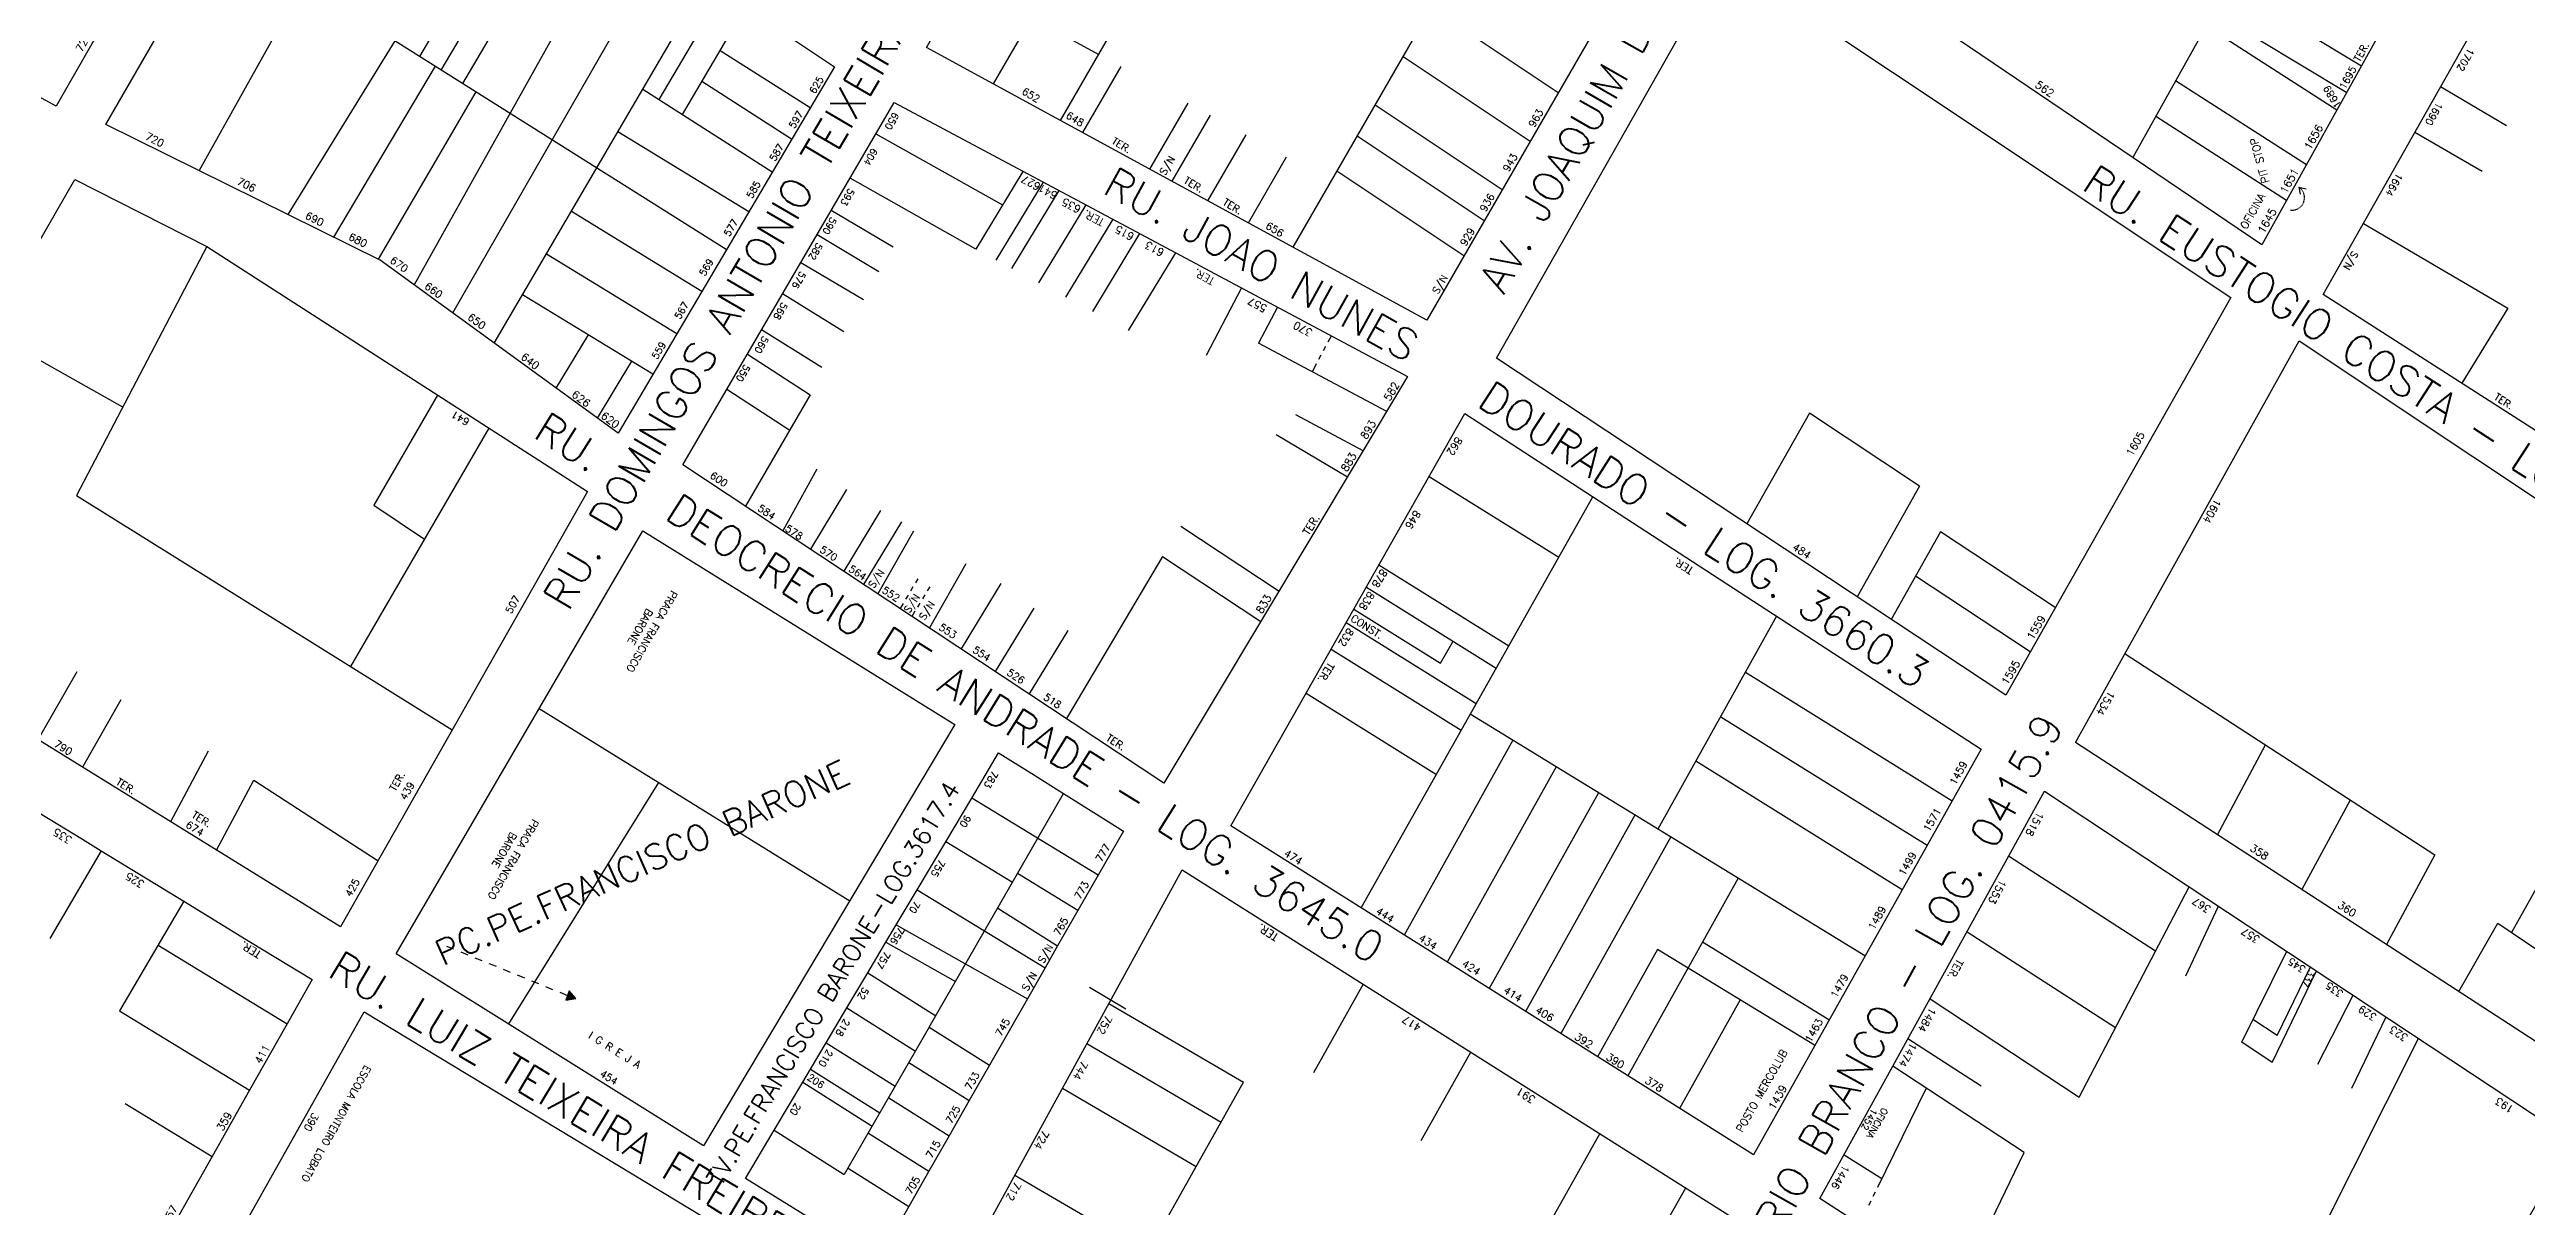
# Model space of a CAD drawing. Extents: x 714896 to 749292, y 8417558 to 8447149.
# Drawn here: x 740126.6 to 740613.6, y 8427465.9 to 8427693.3 of the extents above; entities that cross this region are included whole.
import ezdxf

# ---------------------------------------------------------------- set-up
doc = ezdxf.new("R2010")
doc.units = 0
doc.header["$MEASUREMENT"] = 0
doc.linetypes.add('ACAD_ISO03W100', pattern=[30, 12, -18])
for name, color, linetype in [('LOTE', 7, 'CONTINUOUS'), ('NUM-PORTA', 7, 'CONTINUOUS'), ('QUADRA', 6, 'CONTINUOUS'), ('TEXTO', 7, 'CONTINUOUS'), ('TEXTODERUA', 3, 'CONTINUOUS')]:
    doc.layers.add(name, color=color, linetype=linetype)
doc.styles.add('ROMANS', font='ROMANS.SHX', dxfattribs={"height": 1.5})

msp = doc.modelspace()

# ---------------------------------------------------------------- hatches: boundary and pattern name
at = {"layer": 'LOTE', "linetype": 'CONTINUOUS'}
msp.add_hatch(color=7, dxfattribs=at).paths.add_polyline_path([(740228.74, 8427508.25), (740228.09, 8427506.42), (740230.06, 8427506.74)])

# ---------------------------------------------------------------- linework, layer by layer
at = {"layer": 'LOTE', "color": 7}
for p, q in [((740579.44, 8427749.48, 540.45), (740536.17, 8427672.09, 530.91)), ((740199.37, 8427691.94, 526.1), (740221.51, 8427729.56, 528.57)), ((740576.31, 8427681.41, 532.94), (740500.85, 8427729.92, 540.87)), ((740203.59, 8427689.28, 526.11), (740225.67, 8427726.78, 528.57)), ((740207.82, 8427686.62, 526.12), (740229.83, 8427724.01, 528.57)), ((740259.63, 8427653.99, 524.36), (740159.77, 8427716.88, 527.43)), ((740238.15, 8427718.46, 528.57), (740198.24, 8427647.05, 527.79)), ((740246.7, 8427712.76, 528.57), (740205.83, 8427641.52, 527.81)), ((740176.55, 8427706.31, 526.91), (740155.99, 8427669.55, 527.96)), ((740213.97, 8427635.6, 527.83), (740255.66, 8427706.78, 528.57)), ((740555.05, 8427705.83, 537.78), (740581.17, 8427690.15, 532.94)), ((740246.44, 8427683.47, 526.7), (740258.92, 8427704.6, 528.57)), ((740250.99, 8427680.56, 525.51), (740263.42, 8427701.6, 527.37)), ((740552.14, 8427700.59, 537.78), (740578.25, 8427684.91, 532.94)), ((740194.45, 8427695.04, 526.27), (740173.42, 8427660.92, 527.89)), ((740258.4, 8427693.11, 526.73), (740276.11, 8427681.91, 524.36)), ((740202.41, 8427690.03, 526.33), (740182.41, 8427656.46, 527.84)), ((740243.21, 8427685.52, 526.33), (740268.66, 8427669.29, 524.36)), ((740254.84, 8427687.08, 526.42), (740272.46, 8427675.74, 524.36)), ((740570.33, 8427670.63), (740544.6, 8427687.16, 2.7)), ((740609.64, 8427678.33, 534.74), (740596.69, 8427686.02, 535.59)), ((740210.4, 8427685, 526.3), (740191.16, 8427652.11, 527.77)), ((740238.33, 8427677.19, 526.64), (740264.07, 8427661.51, 524.36)), ((740289.05, 8427676.75, 522.85), (740313.92, 8427662.79, 523.2)), ((740566.43, 8427663.64), (740540.7, 8427680.18, 2.7)), ((740604.89, 8427669.34, 534.55), (740591.61, 8427677.03, 535.59)), ((740308.67, 8427654.06, 523), (740283.96, 8427668.01, 522.85)), ((740317.96, 8427669.38, 523.53), (740308.67, 8427654.06, 523)), ((740321.93, 8427667.27, 23.54), (740312.64, 8427651.94, 23.01)), ((740229.19, 8427661.58, 526.6), (740254.8, 8427645.79, 524.36)), ((740292.43, 8427654.46, 522.92), (740280.27, 8427661.69, 522.85)), ((740325.02, 8427665.62, 523.53), (740315.73, 8427650.29, 523)), ((740330.32, 8427662.79, 523.53), (740321.02, 8427647.47, 523)), ((740289.64, 8427649.63, 522.88), (740277.49, 8427656.92, 522.85)), ((740335.61, 8427659.97, 523.53), (740326.32, 8427644.65, 523)), ((740340.9, 8427657.15, 523.53), (740331.61, 8427641.82, 523)), ((740581.51, 8427659.13, 535.59), (740609.92, 8427642.48, 533.37)), ((740157.48, 8427654.58, 529.03), (740131.89, 8427605.68, 528.97)), ((740224.25, 8427653.14, 526.73), (740249.89, 8427637.47, 524.36)), ((740286.64, 8427644.09, 522.85), (740274.28, 8427651.41, 522.85)), ((740347.96, 8427653.38, 523.53), (740338.67, 8427638.06, 523)), ((740219.57, 8427645.16, 527.04), (740245.21, 8427629.55, 524.36)), ((740282.75, 8427637.83, 522.83), (740270.69, 8427645.27, 522.85)), ((740360.96, 8427646.45, 523.19), (740353.96, 8427633.18, 521.94)), ((740368.02, 8427642.68), (740364.29, 8427635.62)), ((740609.92, 8427642.48, 533.37), (740600.9, 8427627.71, 531.53)), ((740141.01, 8427622.99, 528.82), (740114.39, 8427637.99, 527.21)), ((740226.21, 8427626.72, 527.37), (740232.57, 8427637.24, 526.71)), ((740278.39, 8427630.8, 522.81), (740266.57, 8427638.2, 522.85)), ((740377.98, 8427635.88, 522.94), (740378.6, 8427637.04, 523.19)), ((740234.29, 8427620.84), (740241.08, 8427632.06, -0.7)), ((740263.79, 8427633.44, 522.85), (740276.14, 8427625.41, 522.8)), ((740376.15, 8427632.43, 522.46), (740376.6, 8427633.3, 522.56)), ((740377.06, 8427634.16, 522.67), (740377.52, 8427635.02, 522.79)), ((740374.86, 8427629.98, 522.23), (740375.69, 8427631.57, 522.37)), ((740202.85, 8427625.39, 528.72), (740190.31, 8427603.77, 529.08)), ((740259.76, 8427626.53, 522.85), (740272.12, 8427618.5, 522.8)), ((740276.14, 8427625.41, 522.8), (740263.41, 8427603.53, 522.85)), ((740212.94, 8427618.89, 528.72), (740185.77, 8427572.03, 529.5)), ((740367.77, 8427617.65, 524.32), (740381.78, 8427609.31, 523.19)), ((740472.59, 8427621.84), (740460.32, 8427600.06)), ((740494.27, 8427607.5), (740472.59, 8427621.84)), ((740277.44, 8427610.84, 522.78), (740270.73, 8427598.69, 522.85)), ((740397.83, 8427609.38), (740423.3, 8427593.51, 587.98)), ((740131.89, 8427605.68, 528.97), (740205.73, 8427559.57, 528.86)), ((740190.31, 8427603.77, 528.72), (740200.27, 8427597.05, 528.68)), ((740283.29, 8427606.81, 522.76), (740276.19, 8427595.08, 522.85)), ((740289.95, 8427602.69, 522.74), (740282.73, 8427590.75, 522.85)), ((740494.27, 8427607.5), (740482.01, 8427585.71)), ((740294.05, 8427600.45, 522.73), (740286.63, 8427588.18, 522.85)), ((740296.46, 8427598.66, 522.72), (740289.43, 8427586.32, 522.85)), ((740348.99, 8427599.64, 521.66), (740368.31, 8427586.86)), ((740498.38, 8427598.53, 1070.13), (740488.68, 8427581.3)), ((740520.93, 8427583.61, 528.99), (740498.38, 8427598.53, 528.99)), ((740345.39, 8427593.63, 521.66), (740326.53, 8427561.8, 522.85)), ((740345.39, 8427593.63, 521.66), (740364.71, 8427580.85)), ((740297.3, 8427589.28, 522.75), (740296.81, 8427588.47, 522.76)), ((740306.73, 8427592.19, 522.67), (740299.56, 8427579.63, 522.85)), ((740313.6, 8427588.38, 522.62), (740305.79, 8427575.51, 522.85)), ((740387.95, 8427591.99), (740413.48, 8427576.08, 589.2)), ((740515.99, 8427574.92, 528.99), (740493.48, 8427589.82, 528.99)), ((740294.39, 8427584.44, 522.83), (740293.8, 8427583.44, 522.85)), ((740295.36, 8427586.06, 522.8), (740294.88, 8427585.25, 522.81)), ((740296.33, 8427587.67, 522.77), (740295.84, 8427586.86, 522.79)), ((740297.69, 8427584.5, 522.8), (740297.21, 8427583.69, 522.81)), ((740298.66, 8427586.11, 522.77), (740298.18, 8427585.31, 522.78)), ((740299.63, 8427587.72, 522.75), (740299.15, 8427586.92, 522.76)), ((740320.1, 8427583.52, 522.49), (740312.52, 8427571.05, 522.85)), ((740383.02, 8427583.29), (740400.07, 8427572.66, 393.71)), ((740385.49, 8427587.64), (740411.02, 8427571.72, 589.5)), ((740646.75, 8427584.24), (740610.63, 8427519.77)), ((740296.72, 8427582.88, 522.83), (740296.14, 8427581.89, 522.85)), ((740326.78, 8427579.12, 522.49), (740319.2, 8427566.64, 522.85)), ((740381.54, 8427580.68), (740407.1, 8427564.75, 589.99)), ((740466.15, 8427581.91, 528.11), (740442.79, 8427540.08, -495.06)), ((740378.57, 8427575.46), (740404.15, 8427559.53, 0.73)), ((740131.92, 8427570.97, 530), (740124.3, 8427557.63, 531.47)), ((740460.06, 8427570.89, 525.89), (740500.63, 8427545.62, 527.05)), ((740140.59, 8427565.48, 530.07), (740133.04, 8427552.23, 531.47)), ((740222.86, 8427563.78), (740283.89, 8427525.99)), ((740373.64, 8427566.77), (740399.24, 8427550.81, 0.73)), ((740408.57, 8427567.37, 589.8), (740408.56, 8427567.38, 589.5)), ((740483.5, 8427515.16, 527.05), (740405.92, 8427562.67, 524.63)), ((740455.19, 8427562.16, 525.89), (740495.75, 8427536.89, 527.05)), ((740157.79, 8427555.42, 530.07), (740150.35, 8427541.52, 531.47)), ((740414.3, 8427557.54, 1458.51), (740392.9, 8427519.21, 521.01)), ((740552.85, 8427538.94, 530.4), (740562.24, 8427556.62, 531.69)), ((740159.41, 8427535.91, 531.47), (740166.76, 8427549.67, 530.03)), ((740166.76, 8427549.67, 530.03), (740191.17, 8427533.86, 528.87)), ((740246.32, 8427549.26, 525.48), (740216.84, 8427501.78, 523.73)), ((740422.82, 8427552.31, 1460.12), (740401.39, 8427513.93, 521.01)), ((740450.26, 8427553.46, 525.89), (740490.82, 8427528.18, 527.05)), ((740299.52, 8427501.15), (740325.95, 8427547.06, 524.89)), ((740431.14, 8427547.22, 1462.74), (740409.65, 8427508.72, 521.01)), ((740578.94, 8427545.78, 531.5), (740569.41, 8427528.19, 530.4)), ((740438.36, 8427542.92, 1467.21), (740416.76, 8427504.24, 521.01)), ((740445.32, 8427538.54, 1467.21), (740423.72, 8427499.86, 521.01)), ((740444.35, 8427539.19, 525.3), (740444.33, 8427539.14, 525.29)), ((740540.64, 8427516.06, 528.91), (740511.73, 8427534.74, 534.01)), ((740595.58, 8427534.98, 531.5), (740586.04, 8427517.37, 530.4)), ((740458.57, 8427530.42, 1471.38), (740436.88, 8427491.58, 521.01)), ((740297.15, 8427528.12, 526.66), (740322.3, 8427512.77)), ((740525.65, 8427487.35, 530.8), (740547.26, 8427528.75, 530.93)), ((740546.59, 8427511.23, 531.03), (740553.06, 8427524.92, 530.93)), ((740293.06, 8427521.25), (740318.83, 8427506.69)), ((740312.99, 8427524.55, 525.23), (740324.78, 8427517.11, 523.2)), ((740600.3, 8427508.13, 530.4), (740607.98, 8427521.56, 531.29)), ((740607.98, 8427521.56, 531.29), (740635.51, 8427502.98, 531.12)), ((740291.01, 8427517.82), (740304.67, 8427510.1)), ((740442.75, 8427516.43, 1038.08), (740430.94, 8427495.29, 521.01)), ((740473.6, 8427497.56, 527.05), (740442.75, 8427516.43, 524)), ((740476.43, 8427502.59, 527.05), (740451.54, 8427517.84, 524.94)), ((740532.76, 8427500.97, 528.86), (740503.58, 8427519.82, 534.01)), ((740557.59, 8427498.16, 530.8), (740566.48, 8427516.04, 530.93)), ((740287.45, 8427511.79), (740300.8, 8427503.37, -2.3)), ((740563.58, 8427494.2, 530.72), (740572.27, 8427512.21, 530.93)), ((740564.59, 8427499.48, 530.77), (740571.11, 8427512.99, 530.93)), ((740331.02, 8427509.02, 521.51), (740338.18, 8427504.73, 520.42)), ((740458.95, 8427506.52, 1043.6), (740447.02, 8427485.16, 521.01)), ((740496.31, 8427506.7, 534.01), (740525.65, 8427487.35, 530.8)), ((740572.57, 8427493.86, 530.7), (740579.48, 8427507.45, 530.93)), ((740283.36, 8427504.92), (740296.81, 8427496.43)), ((740299.52, 8427501.15), (740311.4, 8427493.66)), ((740579.23, 8427489.11, 530.64), (740585.98, 8427503.15, 530.93)), ((740279.27, 8427498.04), (740292.82, 8427489.5)), ((740506.34, 8427489.55, 531.48), (740491.97, 8427498.84, 534.01)), ((740592.34, 8427498.95, 530.93), (740572.97, 8427460.39, 530.08)), ((740276.2, 8427492.89), (740289.82, 8427484.29)), ((740295.54, 8427494.21), (740307.41, 8427486.73)), ((740514.82, 8427476.5, 530.46), (740488.99, 8427493.43, 534.01)), ((740274.67, 8427490.31), (740288.33, 8427481.69)), ((740291.58, 8427487.26), (740303.46, 8427479.77)), ((740495.54, 8427489.15, 532.29), (740485.95, 8427469.59, 530.3)), ((740269.03, 8427480.86), (740282.84, 8427472.15)), ((740287.6, 8427480.32), (740299.48, 8427472.83)), ((740479.42, 8427476.06, 534.01), (740486.82, 8427471.35, 530.68)), ((740501.92, 8427449.81, 526.88), (740514.82, 8427476.5, 530.46)), ((740283.57, 8427473.42), (740295.51, 8427465.88)), ((740484.65, 8427466.95, 529.52), (740484.22, 8427466.07, 529.18)), ((740485.52, 8427468.71, 530.08), (740485.09, 8427467.83, 529.82))]:
    msp.add_line(p, q, dxfattribs=at)
at = {"layer": 'LOTE', "color": 7, "flags": 128}
for points in [[(740306.52, 8427706.74), (740332.86, 8427692.38)], [(740325.36, 8427679.39), (740342.85, 8427709.71)], [(740371.08, 8427654.46), (740398.21, 8427701.43)], [(740312.19, 8427686.57), (740319.69, 8427699.56)], [(740329.75, 8427676.99), (740337.25, 8427689.99)], [(740342.92, 8427669.81), (740350.42, 8427682.81)], [(740347.31, 8427667.42), (740354.81, 8427680.41)], [(740354.34, 8427663.59), (740361.83, 8427676.58)], [(740362.3, 8427659.25), (740369.8, 8427672.24)], [(740568.83, 8427666.26), (740570.24, 8427665.95)], [(740568.83, 8427666.26), (740569.1, 8427664.88)], [(740389.49, 8427622.17), (740364.29, 8427635.62)], [(740384.86, 8427614.46), (740371.63, 8427621.52)]]:
    msp.add_lwpolyline(points, dxfattribs=at)
at = {"layer": 'LOTE', "color": 7, "linetype": 'CONTINUOUS', "flags": 128}
for points in [[(740423.17, 8427684.8), (740398.21, 8427701.43)], [(740417.67, 8427675.27), (740392.71, 8427691.9)], [(740412.17, 8427665.74), (740387.2, 8427682.38)], [(740408.67, 8427659.68), (740383.7, 8427676.31)], [(740404.67, 8427652.76), (740379.7, 8427669.39)], [(740534.65, 8427574.54), (740595.58, 8427534.98)], [(740332.72, 8427531.01), (740307.89, 8427546.17)], [(740315.88, 8427529.57), (740302.78, 8427537.58)], [(740328.74, 8427524.06), (740316.88, 8427531.31)], [(740334.87, 8427505.78), (740361.34, 8427490.33)], [(740384.87, 8427509.61), (740375.09, 8427492.16)], [(740299.52, 8427501.15), (740282.84, 8427472.15)], [(740330.54, 8427497.89), (740356.94, 8427482.48)], [(740406, 8427496.25), (740396.22, 8427478.81)], [(740325.74, 8427489.12), (740352.05, 8427473.76)], [(740328.58, 8427431.9), (740361.34, 8427490.33)], [(740431.37, 8427480.23), (740416.13, 8427453.04)], [(740316.37, 8427472.02), (740342.52, 8427456.76)], [(740443.21, 8427460.52), (740448.27, 8427469.55)]]:
    msp.add_lwpolyline(points, dxfattribs=at)
at = {"layer": 'LOTE', "color": 7, "linetype": 'ACAD_ISO03W100', "ltscale": 0.003, "flags": 128}
msp.add_lwpolyline([(740567.19, 8427661.77), (740567.61, 8427661.75), (740568.09, 8427661.82), (740568.58, 8427661.99), (740569.05, 8427662.29), (740569.48, 8427662.74), (740569.8, 8427663.35), (740569.94, 8427663.94), (740569.95, 8427664.33), (740569.9, 8427664.7), (740569.74, 8427665.2), (740569.48, 8427665.65), (740569.26, 8427665.91), (740568.83, 8427666.26)], dxfattribs=at)
at = {"layer": 'LOTE', "color": 7, "flags": 128}
for points, elevation in [([(740384.45, 8427524.56), (740430, 8427605.39)], 521.01), ([(740400.07, 8427572.66), (740402.53, 8427577.02)], 521.01), ([(740564.59, 8427499.48), (740559.79, 8427502.65)], 530.93), ([(740563.58, 8427494.2), (740557.59, 8427498.16)], 530.93)]:
    msp.add_lwpolyline(points, dxfattribs=dict(at, elevation=elevation))
at = {"layer": 'LOTE', "color": 7, "linetype": 'CONTINUOUS', "flags": 128}
for points, elevation in [([(740136.75, 8427535.8), (740126.65, 8427518.54)], 529.82), ([(740152.96, 8427525.89), (740140.35, 8427504.34)], 529.82), ([(740147.92, 8427517.26), (740173.28, 8427501.77)], 529.75), ([(740140.35, 8427504.34), (740165.89, 8427488.73)], 529.75), ([(740141.45, 8427486.13), (740158.52, 8427475.7)], 528.74)]:
    msp.add_lwpolyline(points, dxfattribs=dict(at, elevation=elevation))
at = {"layer": 'LOTE', "color": 7}
for points in [[(740204.62, 8427517.07), (740206.02, 8427516.5)], [(740207.41, 8427515.93), (740208.8, 8427515.36)], [(740210.19, 8427514.79), (740211.58, 8427514.22)], [(740212.97, 8427513.66), (740214.36, 8427513.09)], [(740215.76, 8427512.52), (740217.15, 8427511.96)], [(740218.54, 8427511.39), (740219.93, 8427510.82)], [(740221.32, 8427510.26), (740222.71, 8427509.69)], [(740224.1, 8427509.12), (740225.49, 8427508.56)], [(740226.89, 8427507.99), (740228.43, 8427507.36)]]:
    msp.add_lwpolyline(points, dxfattribs=at)
msp.add_lwpolyline([(740230.06, 8427506.74), (740228.74, 8427508.25), (740228.09, 8427506.42)], close=True, dxfattribs=at)
at = {"layer": 'QUADRA', "color": 6}
for points in [[(740075.11, 8427813.14), (740173.03, 8427761.16), (740127.86, 8427682.22), (740027.13, 8427737.2), (740075.11, 8427813.14)], [(740504.29, 8427794.7), (740605.53, 8427733.96), (740563.21, 8427657.85), (740561.57, 8427654.91), (740462.78, 8427721.79), (740504.29, 8427794.7)], [(740349.73, 8427781.68), (740443.18, 8427719.43), (740397.38, 8427640.12), (740299.02, 8427693.75), (740349.73, 8427781.68)], [(740182.22, 8427755.76), (740280.89, 8427689.95), (740238.34, 8427617.9), (740191.6, 8427651.89), (740137.66, 8427678.58), (740182.22, 8427755.76)], [(740619, 8427725.53), (740725.98, 8427663.41), (740678.1, 8427578.25), (740573.61, 8427645.15), (740619, 8427725.53)], [(740455.54, 8427711.13), (740555.43, 8427644.59), (740511.19, 8427566.4), (740411.06, 8427632.66), (740455.54, 8427711.13)], [(740292.64, 8427682.89), (740393.6, 8427629.04), (740345.69, 8427549.12), (740251.09, 8427611.68), (740292.64, 8427682.89)], [(740568.92, 8427636.09), (740671.72, 8427567.61), (740628.23, 8427489.99), (740524.92, 8427557.06), (740568.92, 8427636.09)], [(740404.84, 8427621.74), (740506.35, 8427555.79), (740461.57, 8427476.02), (740358.83, 8427540.68), (740404.84, 8427621.74)], [(740243.25, 8427598.71), (740304.56, 8427560.65), (740255.18, 8427477.83), (740194.75, 8427515.57), (740243.25, 8427598.71)], [(740518.84, 8427547.53), (740622.72, 8427478.87), (740577.77, 8427400.69), (740474.66, 8427467.43), (740518.84, 8427547.53)], [(740188.45, 8427504.16), (740284.73, 8427445.95), (740241.9, 8427363.06), (740141.35, 8427420.47), (740188.45, 8427504.16)]]:
    msp.add_lwpolyline(points, close=True, dxfattribs=at)
at = {"layer": 'QUADRA', "color": 6, "linetype": 'CONTINUOUS'}
for points in [[(740183.8, 8427520.83), (740082.91, 8427583.21), (740131.53, 8427667.77), (740157.48, 8427654.58), (740232.31, 8427606.45), (740183.8, 8427520.83)], [(740302.67, 8427447.03), (740349.29, 8427532.09), (740456.73, 8427464.2), (740411.49, 8427383.5), (740302.67, 8427447.03)]]:
    msp.add_lwpolyline(points, close=True, dxfattribs=at)
msp.add_lwpolyline([(740276.42, 8427463.32), (740263.41, 8427471.41), (740269.03, 8427480.86), (740274.67, 8427490.31), (740276.2, 8427492.89), (740279.27, 8427498.04), (740283.36, 8427504.92), (740287.45, 8427511.79), (740291.01, 8427517.82), (740293.06, 8427521.25), (740297.15, 8427528.12), (740302.78, 8427537.58), (740307.89, 8427546.17), (740313.18, 8427555.09), (740319.68, 8427551), (740325.95, 8427547.06), (740332.43, 8427542.99), (740337.7, 8427539.68), (740337.7, 8427539.68), (740332.72, 8427531.01), (740328.74, 8427524.06), (740324.78, 8427517.11), (740322.3, 8427512.77), (740318.83, 8427506.69), (740311.4, 8427493.66), (740307.41, 8427486.73), (740303.46, 8427479.77), (740299.48, 8427472.83), (740295.51, 8427465.88), (740292.51, 8427460.62)], dxfattribs=at)
at = {"layer": 'QUADRA', "color": 6, "linetype": 'CONTINUOUS', "elevation": 529.75}
msp.add_lwpolyline([(740123.03, 8427544.18), (740133.04, 8427538.07), (740136.75, 8427535.8), (740152.96, 8427525.89), (740166.09, 8427517.87), (740178.2, 8427510.47), (740173.02, 8427501.32), (740165.89, 8427488.73), (740158.52, 8427475.7), (740151.96, 8427464.12), (740145.96, 8427453.52), (740138.58, 8427440.48), (740138.58, 8427440.48), (740131.13, 8427427.33), (740117.88, 8427435.67)], dxfattribs=at)

# ---------------------------------------------------------------- texts
at = {"layer": 'NUM-PORTA', "color": 7, "style": 'ROMANS'}
for s, height, rotation, p in [('727', 1.476, 61.1356, (740132.92, 8427692.71)), ('1702', 1.403, 240.5649, (740602.19, 8427693.77)), ('625', 1.369, 59.2809, (740277.06, 8427684.5)), ('562', 1.523, 325.9256, (740516.82, 8427686.04)), ('1689', 1.4, 121.4287, (740577.22, 8427682.38)), ('1695', 1.4, 61.5591, (740577.93, 8427685.35)), ('597', 1.365, 59.358, (740273.02, 8427677.68)), ('650', 1.373, 240.3417, (740292.47, 8427681.13)), ('963', 1.431, 59.7636, (740418.51, 8427677.89)), ('1690', 1.403, 240.562, (740595.97, 8427683.12)), ('720', 1.457, 332.8709, (740145.26, 8427675.8)), ('1656', 1.526, 60.8469, (740571.12, 8427673.45)), ('587', 1.362, 59.4041, (740269.23, 8427671.23)), ('604', 1.356, 239.848, (740288.28, 8427674.07)), ('943', 1.431, 59.7636, (740413.47, 8427669.16)), ('706', 1.457, 333.8054, (740163.29, 8427666.91)), ('585', 1.36, 59.4273, (740264.69, 8427663.93)), ('627', 1.5, 151.7532, (740321.58, 8427666.85, 500.03)), ('641', 1.5, 151.7532, (740324.91, 8427665.11, 500.03)), ('1651', 1.526, 60.8469, (740566.35, 8427664.86)), ('1664', 1.403, 240.5654, (740588.13, 8427669.2)), ('690', 1.456, 333.1908, (740176.69, 8427660.21)), ('593', 1.354, 239.7899, (740283.75, 8427666.15)), ('635', 1.5, 151.7532, (740329.52, 8427662.38, 523.53)), ('936', 1.431, 59.7636, (740408.93, 8427661.3)), ('1645', 1.526, 60.8469, (740561.98, 8427657.01)), ('680', 1.454, 333.329, (740185.22, 8427656.03)), ('577', 1.36, 59.4359, (740260.24, 8427656.45)), ('590', 1.352, 239.7612, (740280.24, 8427660.49)), ('615', 1.5, 151.7532, (740339.99, 8427657, 523.53)), ('929', 1.431, 59.7636, (740405.05, 8427654.57)), ('670', 1.453, 324.2195, (740193.37, 8427651.59)), ('569', 1.361, 59.4402, (740255.41, 8427648.66)), ('582', 1.353, 239.7544, (740277.49, 8427655.46)), ('613', 1.5, 151.7532, (740345.89, 8427653.88, 523.53)), ('660', 1.453, 324.2071, (740200.15, 8427646.49)), ('576', 1.353, 239.7423, (740274.21, 8427649.85)), ('S/N', 1.431, 59.7636, (740399.58, 8427645.1)), ('567', 1.361, 59.4516, (740250.54, 8427640.16)), ('568', 1.353, 239.7307, (740270.59, 8427643.72)), ('557', 1.5, 151.5221, (740366.09, 8427642.87)), ('650', 1.453, 323.8809, (740208.63, 8427640.41)), ('560', 1.353, 239.7136, (740266.87, 8427637.1)), ('370', 1.5, 151.6732, (740375.04, 8427638.12)), ('640', 1.5, 322.9539, (740219.09, 8427632.61)), ('559', 1.362, 59.4624, (740246.07, 8427632.33)), ('550', 1.353, 239.7136, (740263.22, 8427631.53)), ('582', 1.5, 59.3068, (740390.08, 8427624.09)), ('626', 1.5, 322.9539, (740229.09, 8427625.23)), ('641', 1.424, 150.0712, (740209.3, 8427620.53)), ('620', 1.5, 322.9539, (740234.82, 8427621.06)), ('893', 1.5, 59.1197, (740385.5, 8427616.57)), ('1605', 1.476, 60.2639, (740536.08, 8427613.24)), ('883', 1.5, 59.1197, (740381.67, 8427610.18)), ('862', 1.463, 237.8902, (740403.21, 8427617.31, -521.01)), ('600', 1.41, 326.8262, (740256.28, 8427609.24)), ('584', 1.416, 326.6383, (740265.67, 8427602.79)), ('1604', 1.474, 240.7536, (740552.36, 8427605.14)), ('578', 1.417, 326.6352, (740271.04, 8427598.83)), ('846', 1.463, 237.8902, (740395.02, 8427602.89, -521.01)), ('570', 1.418, 326.6007, (740277.85, 8427594.66)), ('484', 1.476, 326.7719, (740469.1, 8427595.15)), ('564', 1.418, 326.5921, (740283.54, 8427590.87)), ('S/N', 1.418, 56.6218, (740288.64, 8427587.3)), ('878', 1.463, 237.8902, (740388.47, 8427591.34, -521.01)), ('507', 1.421, 60.3857, (740217.36, 8427582.29)), ('552', 1.418, 326.6026, (740290.11, 8427586.67)), ('S/N', 1.418, 56.616, (740295.65, 8427582.42)), ('S/N', 1.418, 58.0916, (740298.64, 8427581.02)), ('838', 1.463, 237.8902, (740385.95, 8427586.91, -521.01)), ('553', 1.418, 326.611, (740301.29, 8427579.41)), ('832', 1.463, 237.8902, (740381.88, 8427579.74, -521.01)), ('1559', 1.483, 59.5833, (740516.54, 8427577.15)), ('554', 1.419, 326.6075, (740307.94, 8427574.95, -522.85)), ('526', 1.419, 326.6075, (740314.66, 8427570.51, -522.85)), ('1595', 1.483, 59.5833, (740511.54, 8427568.3)), ('518', 1.419, 326.6096, (740321.86, 8427565.68)), ('1534', 1.469, 239.3067, (740531.47, 8427567.36)), ('790', 1.434, 328.3259, (740127.33, 8427556.41)), ('439', 1.421, 60.3746, (740196.61, 8427545.64)), ('783', 1.376, 239.1991, (740312.02, 8427551.68)), ('1459', 1.443, 60.5503, (740501.29, 8427548.59, -527.05)), ('335', 1.497, 148.6246, (740131.15, 8427538.34)), ('674', 1.434, 328.3395, (740153.2, 8427540.54)), ('90', 1.369, 239.2251, (740306.65, 8427542.94)), ('1571', 1.443, 60.5503, (740496.14, 8427539.39)), ('1518', 1.468, 240.9334, (740517.47, 8427543.62)), ('777', 1.42, 60.1049, (740333.39, 8427533.47)), ('474', 1.463, 327.8902, (740369.13, 8427534.92, -521.01)), ('1499', 1.443, 60.5503, (740491.29, 8427530.76)), ('358', 1.469, 327.0936, (740559.07, 8427535.96)), ('325', 1.497, 148.6246, (740145.38, 8427529.65)), ('425', 1.423, 60.1426, (740185.83, 8427526.6)), ('755', 1.369, 239.2152, (740301.58, 8427534.23)), ('773', 1.42, 60.1418, (740329.21, 8427526.13)), ('1553', 1.468, 240.9334, (740510.12, 8427530.29)), ('70', 1.369, 239.1837, (740296.69, 8427526.07)), ('1489', 1.443, 60.5503, (740485.31, 8427520.1)), ('367', 1.466, 146.7838, (740551.67, 8427524.69)), ('360', 1.469, 327.0936, (740576.32, 8427524.76)), ('756', 1.369, 239.5712, (740293.55, 8427520.97)), ('765', 1.42, 60.1471, (740325.15, 8427518.99)), ('444', 1.463, 327.8902, (740387.16, 8427523.57)), ('357', 1.466, 146.7917, (740561.31, 8427518.74)), ('757', 1.369, 239.1837, (740290.81, 8427516.18)), ('S/N', 1.42, 60.146, (740322.04, 8427513.53)), ('434', 1.463, 327.8902, (740395.6, 8427518.26)), ('S/N', 1.42, 60.1322, (740318.88, 8427508.08)), ('424', 1.463, 327.9089, (740404.12, 8427513.22)), ('1479', 1.443, 60.5595, (740477.92, 8427506.74)), ('345', 1.4, 146.1416, (740570.28, 8427512.86)), ('337', 1.3, 244.6922, (740570.8, 8427512.48)), ('52', 1.369, 239.1837, (740286.55, 8427509.1)), ('414', 1.463, 327.8962, (740412.3, 8427508.01)), ('335', 1.4, 144.2234, (740577.68, 8427508.02)), ('329', 1.465, 146.7084, (740584.28, 8427503.47)), ('218', 1.369, 239.1837, (740282.86, 8427502.89)), ('745', 1.42, 60.0926, (740313.68, 8427499.18)), ('752', 1.5, 241.3304, (740334.29, 8427503.65)), ('417', 1.523, 147.6936, (740396.46, 8427501.45)), ('406', 1.463, 327.8989, (740418.57, 8427504.11)), ('1463', 1.443, 60.5298, (740472.89, 8427497.99)), ('1484', 1.468, 240.9334, (740496.32, 8427505.12)), ('323', 1.465, 146.7183, (740590.43, 8427499.43)), ('411', 1.5, 60.36, (740168.1, 8427493.75)), ('210', 1.369, 239.1837, (740279.5, 8427496.87)), ('392', 1.463, 327.9191, (740426.26, 8427498.88)), ('390', 1.463, 327.9191, (740432.45, 8427494.88)), ('1474', 1.469, 240.9254, (740492.52, 8427498.23)), ('454', 1.418, 328.0982, (740234.63, 8427491.6, -272.47)), ('206', 1.369, 326.2461, (740275.41, 8427490.92)), ('733', 1.42, 60.0562, (740307.68, 8427488.63)), ('744', 1.494, 241.3304, (740329.53, 8427494.66)), ('378', 1.463, 327.6177, (740440.1, 8427490.29)), ('20', 1.369, 239.1837, (740273.24, 8427486.36)), ('391', 1.523, 147.6936, (740418.88, 8427487.28)), ('1439', 1.5, 60.5595, (740465.74, 8427484.75)), ('193', 1.464, 147.0744, (740611.23, 8427485.37)), ('359', 1.5, 60.36, (740160.64, 8427480.56)), ('390', 1.466, 240.6877, (740178.34, 8427484.46)), ('725', 1.421, 60.0071, (740303.91, 8427482.02)), ('1452', 1.304, 241.0045, (740484.89, 8427485.26)), ('715', 1.421, 59.9309, (740300.03, 8427475.19)), ('724', 1.5, 241.3304, (740321.89, 8427481.03)), ('705', 1.423, 59.773, (740295.99, 8427468.1)), ('1446', 1.469, 240.5763, (740479.27, 8427474.18)), ('712', 1.5, 241.3304, (740316.41, 8427470.9)), ('357', 1.499, 60.3829, (740149.94, 8427462.19))]:
    msp.add_text(s, height=height, rotation=rotation, dxfattribs=at).set_placement(p)
at = {"layer": 'NUM-PORTA', "style": 'ROMANS'}
for s, height, rotation, p in [('652', 1.424, 329.0275, (740317.61, 8427684.71)), ('648', 1.424, 329.0275, (740326.27, 8427679.99)), ('S/N', 1.424, 59.0275, (740345.93, 8427668.49)), ('656', 1.424, 329.0275, (740365.54, 8427658.29)), ('S/N', 1.404, 240.599, (740579.39, 8427653.86)), ('833', 1.5, 59.179, (740364.96, 8427582.28))]:
    msp.add_text(s, height=height, rotation=rotation, dxfattribs=at).set_placement(p)
at = {"layer": 'TEXTO', "style": 'ROMANS'}
for s, height, rotation, p in [('TER.', 1.4, 60.7004, (740580.77, 8427690.78)), ('TER.', 1.424, 329.0275, (740335.26, 8427674.94)), ('PIT STOP', 1.526, 105.0487, (740563.06, 8427667.28, 0.15)), ('TER.', 1.424, 329.0275, (740349.45, 8427667.2)), ('TER.', 1.5, 151.809, (740334.12, 8427659.87, 523.53)), ('TER.', 1.424, 329.0275, (740357.1, 8427662.89)), ('OFICINA', 1.526, 60.7004, (740558.54, 8427657.84)), ('TER.', 1.5, 151.809, (740355.83, 8427648.29)), ('TER.', 1.414, 327.341, (740607.06, 8427624.66)), ('TER.', 1.5, 59.179, (740374.19, 8427597.68)), ('PRACA FRANCISCO', 1.4727, 240.2579, (740248.85, 8427587.11)), ('     BARONE', 1.4687, 240.2063, (740246.73, 8427588.31)), ('TER.', 1.421, 326.6602, (740334.17, 8427557.65)), ('TER.', 1.434, 328.3319, (740139.5, 8427548.97)), ('TER.', 1.423, 60.1943, (740194.54, 8427547.36)), ('TER.', 1.433, 328.5546, (740154.38, 8427542.46)), ('PRACA FRANCISCO', 1.4518, 239.8844, (740221.57, 8427542.16)), ('    BARONE', 1.448, 239.8588, (740219.46, 8427543.37)), ('TER.', 1.523, 147.6936, (740368.38, 8427519.27)), ('TER.', 1.468, 240.9079, (740501.67, 8427514.7)), ('I G R E J A', 1.4857, 327.9554, (740232.37, 8427499.1)), ('POSTO MERCOLUB', 1.5, 60.5595, (740459.39, 8427480.31)), ('ESCOLA MONTEIRO LOBATO', 1.438, 240.8566, (740188.6, 8427493.77)), ('OFICINA', 1.304, 240.4658, (740486.98, 8427485.42))]:
    msp.add_text(s, height=height, rotation=rotation, dxfattribs=at).set_placement(p)
at = {"layer": 'TEXTO', "color": 7, "style": 'ROMANS'}
for s, height, rotation, p in [('TER.', 1.463, 147.8902, (740449.94, 8427591.34, -521.01)), ('CONST.', 1.463, 327.8902, (740382.24, 8427581.09, -521.01)), ('TER.', 1.463, 237.8902, (740378.04, 8427572.97, -521.01)), ('TER.', 1.497, 148.6246, (740168.34, 8427515.9))]:
    msp.add_text(s, height=height, rotation=rotation, dxfattribs=at).set_placement(p)
at = {"layer": 'TEXTODERUA', "style": 'ROMANS'}
for s, height, rotation, p in [('AV. JOAQUIM DIAS GUIMARAES - LOG. 3630.1', 6, 60.2324, (740412.51, 8427645.02)), ('RU. DOMINGOS ANTONIO TEIXEIRA - LOG. 3705.7', 6, 59.6805, (740228.53, 8427582.7)), ('RU. JOAO NUNES ', 6, 330.9124, (740333.29, 8427665.23)), ('RU. EUSTOGIO COSTA - LOG. 3690.5', 6, 327.0443, (740525.85, 8427665.95)), ('DOURADO - LOG. 3660.3', 6, 327.0443, (740407.01, 8427623.44)), ('RU.', 6, 327.7178, (740221.35, 8427617.23)), ('DEOCRECIO DE ANDRADE - LOG. 3645.0', 6, 327.7178, (740247.26, 8427601.26)), ('AV. BARAO DO RIO BRANCO - LOG. 0415.9', 6, 60.8779, (740437.27, 8427407.04)), ('PC.PE.FRANCISCO BARONE', 5, 24.1976, (740203.83, 8427513.08)), ('TV.PE.FRANCISCO BARONE-LOG.3617.4', 3.5, 58.9677, (740258.59, 8427469.64)), ('RU. LUIZ TEIXEIRA FREIRE - LOG. 3613.1', 6, 329.0063, (740180.91, 8427511.26))]:
    msp.add_text(s, height=height, rotation=rotation, dxfattribs=at).set_placement(p)

doc.saveas('drawing.dxf')
